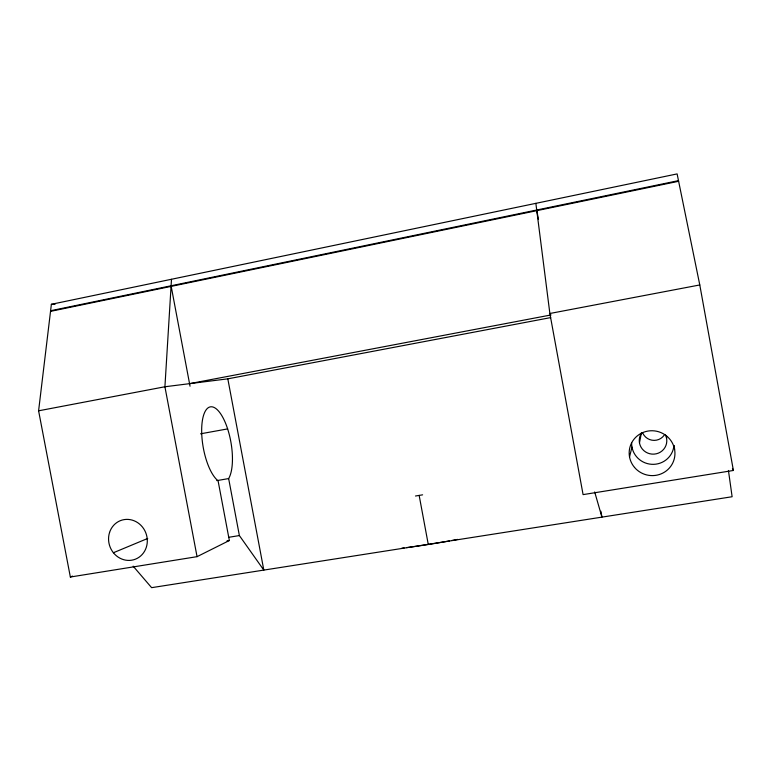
<?xml version="1.0" encoding="UTF-8"?>
<svg xmlns="http://www.w3.org/2000/svg" width="772" height="772" viewBox="0 0 772 772"><rect width="100%" height="100%" fill="white"/><g stroke="black" fill="none" stroke-linecap="round" stroke-linejoin="round"><path stroke-width="1.16" d="M535.864 203.345L549.867 313.49L583.082 494.62L733.4 470.466L699.789 284.955L677.121 173.912L51.377 304.293L38.6 410.81L70.349 577.022L197.053 556.66L164.918 386.762L171.49 279.3M639.467 442.925L641.464 432.638M629.527 456.908L631.969 447.065M197.053 556.66L229.352 540.516L218.08 480.782A38.455 14.089 80 0 1 201.955 423.963A38.455 14.089 80 0 1 223.841 419.389A38.455 14.089 80 0 1 228.647 478.572L239.378 535.565L263.812 570.093L732.117 496.734L728.43 470.457M70.349 577.022L72.529 576.095M113.407 552.742L147.713 538.451M50.595 310.749L678.491 180.638M50.518 311.367L678.627 181.285M38.6 410.81L164.918 386.762L227.817 378.84L550.706 317.601M549.867 313.49L699.789 284.955M189.555 383.665L551.054 314.947M200.575 433.806L227.634 428.904M216.797 480.628L228.647 478.572M228.705 537.302L239.378 535.565M226.978 540.911L229.352 540.516M51.377 304.293L54.986 304.409M133.16 566.166L151.621 587.666L263.812 570.093L227.817 378.84M732.435 468.469L733.4 470.466M594.681 491.967L601.938 517.105L600.857 511.199M171.085 285.804L190.037 386.212M419.157 495.412L428.277 544.492M536.714 210.013L538.451 219.47M674.255 445.946L674.603 449.458M666.516 436.18L666.593 438.38M673.937 445.531A21.211 20.757 11.8 0 1 651.578 464.3A21.211 20.757 11.8 0 1 631.641 442.732M457.709 539.396A124.553 15.951 -10.5 0 1 451.794 540.496M449.42 540.931A124.553 15.951 -10.5 0 1 406.487 547.618M404.152 547.917A124.553 15.951 -10.5 0 1 401.845 548.207M664.132 435.283A12.323 12.072 9 0 1 642.883 433.362M665.503 435.012A13.79 13.5 11.3 0 1 651.877 454.1A13.79 13.5 11.3 0 1 641.715 432.851M422.612 494.833A124.63 11.377 -10.5 0 1 415.481 496.01M109.576 532.419A20.69 19.213 70.5 0 0 131.742 560.192A20.69 19.213 70.5 0 0 142.492 527.083A20.69 19.213 70.5 0 0 109.576 532.419M634.536 467.436A22.919 22.407 13.4 0 0 673.58 461.048A22.919 22.407 13.4 0 0 648.075 431.046A22.919 22.407 13.4 0 0 634.536 467.436"/></g></svg>
